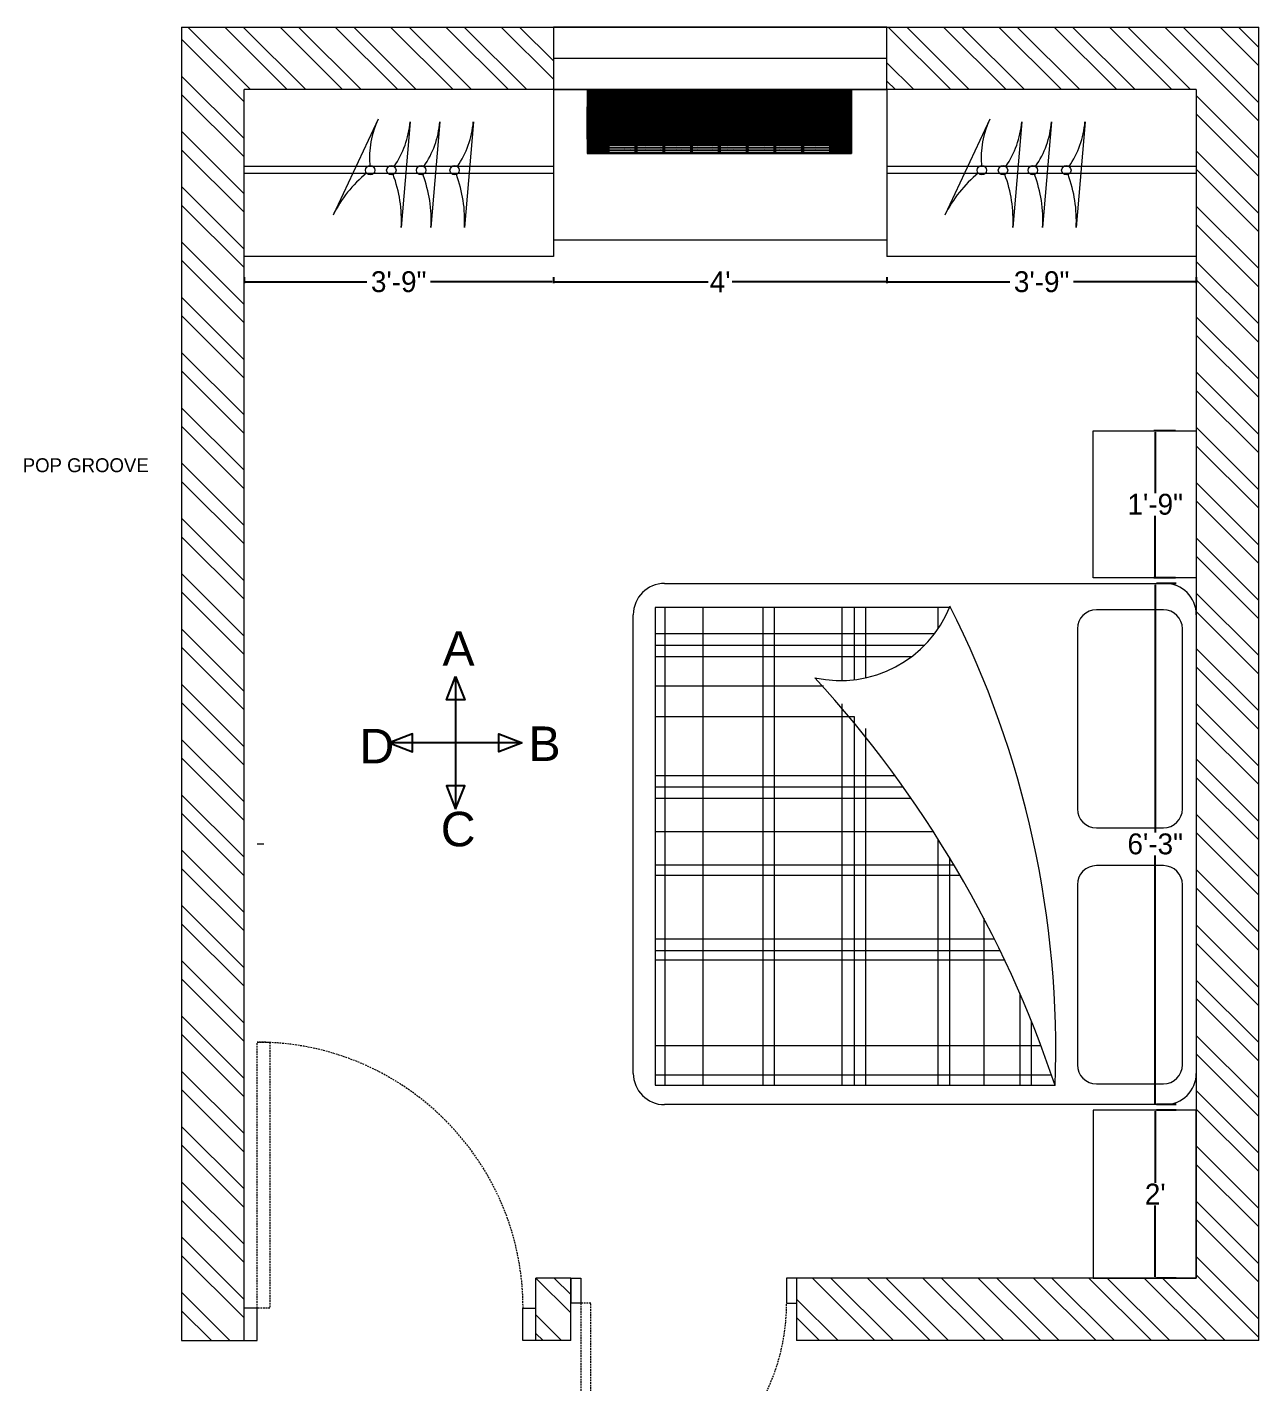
# Model space of a CAD drawing. Header units: inches. Extents: x 15448 to 46480, y -8154 to 0.
# Drawn here: x 22187.5 to 22364.8, y -4779.5 to -4584.4 of the extents above; entities that cross this region are included whole.
import ezdxf

# ---------------------------------------------------------------- set-up
doc = ezdxf.new("R2010")
doc.units = ezdxf.units.IN
doc.header["$MEASUREMENT"] = 0
doc.linetypes.add('DASHED2', pattern=[0.375, 0.25, -0.125])
doc.linetypes.add('HIDDEN', pattern=[0.375, 0.25, -0.125])
for name, color, linetype in [('A-Door-Frame', 1, 'Continuous'), ('A-Door-Swing', 8, 'HIDDEN'), ('Edges', 7, 'Continuous'), ('furni', 253, 'Continuous'), ('IEL-HATCH-002', 7, 'Continuous')]:
    doc.layers.add(name, color=color, linetype=linetype)
doc.layers.add('Furniture', color=251, linetype='Continuous', lineweight=18)
doc.layers.add('ROD', color=7, linetype='Continuous', lineweight=9)
doc.layers.add('PDF9_TEXT', color=7, linetype='Continuous', true_color=0xdadada)
doc.styles.add('b.k', font='verdana.ttf')
doc.styles.add('HEMI', font='stylu.ttf')
doc.styles.add('PDF Arial', font='arial.ttf')
doc.dimstyles.new('STANDARD$0', dxfattribs={"dimscale": 0, "dimtxt": 6, "dimasz": 3, "dimexe": 2, "dimexo": 2, "dimgap": 0, "dimtad": 0, "dimtih": 1, "dimtoh": 1, "dimdec": 1, "dimzin": 0, "dimdsep": 46, "dimlunit": 4, "dimtxsty": 'b.k', "dimcen": 2.5, "dimclrd": 256, "dimclre": 256, "dimclrt": 256, "dimadec": 0, "dimazin": 0, "dimtfac": 1, "dimtdec": 1, "dimtofl": 0, "dimtmove": 2, "dimatfit": 2, "dimfxl": 1, "dimfrac": 2, "dimtolj": 1, "dimtzin": 0, "dimlwd": 9, "dimlwe": 9, "dimarcsym": 0})

# ---------------------------------------------------------------- blocks, each defined once
blk = doc.blocks.new('DRYG')
at = {"layer": 'IEL-HATCH-002', "lineweight": 5, "transparency": 33554687}
h = blk.add_hatch(dxfattribs=at)
h.set_pattern_fill('ANSI31', color=9)
h.paths.add_polyline_path([(8088.69, 1479.56), (8081.6, 1479.56), (8081.6, 1479.53), (8081.6, 1421.69), (8088.69, 1421.69)])
h.paths.add_polyline_path([(8081.6, 1479.53), (8078.02, 1479.53), (8077.83, 1479.53), (8077.83, 1421.72), (8078.02, 1421.72), (8081.6, 1421.72)])
h.paths.add_polyline_path([(8091.83, 1479.56), (8088.69, 1479.56), (8088.69, 1421.69), (8091.83, 1421.69)])
h.paths.add_polyline_path([(8090.14, 1462.64), (8090.51, 1462.64), (8090.51, 1456.86), (8090.14, 1456.86)], flags=16)
h.paths.add_polyline_path([(8090.66, 1462.64), (8091.04, 1462.64), (8091.04, 1456.86), (8090.66, 1456.86)], flags=16)
h.paths.add_polyline_path([(8091.19, 1462.64), (8091.57, 1462.64), (8091.57, 1456.86), (8091.19, 1456.86)], flags=16)
h.paths.add_polyline_path([(8090.14, 1456.55), (8090.51, 1456.55), (8090.51, 1450.78), (8090.14, 1450.78)], flags=16)
h.paths.add_polyline_path([(8090.66, 1456.55), (8091.04, 1456.55), (8091.04, 1450.78), (8090.66, 1450.78)], flags=16)
h.paths.add_polyline_path([(8091.19, 1456.55), (8091.57, 1456.55), (8091.57, 1450.78), (8091.19, 1450.78)], flags=16)
h.paths.add_polyline_path([(8090.14, 1462.95), (8090.14, 1468.72), (8090.51, 1468.72), (8090.51, 1462.95)], flags=16)
h.paths.add_polyline_path([(8090.66, 1462.95), (8090.66, 1468.72), (8091.04, 1468.72), (8091.04, 1462.95)], flags=16)
h.paths.add_polyline_path([(8091.19, 1462.95), (8091.19, 1468.72), (8091.57, 1468.72), (8091.57, 1462.95)], flags=16)
h.paths.add_polyline_path([(8090.14, 1450.47), (8090.51, 1450.47), (8090.51, 1444.69), (8090.14, 1444.69)], flags=16)
h.paths.add_polyline_path([(8090.66, 1450.47), (8091.04, 1450.47), (8091.04, 1444.69), (8090.66, 1444.69)], flags=16)
h.paths.add_polyline_path([(8091.19, 1450.47), (8091.57, 1450.47), (8091.57, 1444.69), (8091.19, 1444.69)], flags=16)
h.paths.add_polyline_path([(8090.14, 1469.03), (8090.14, 1474.81), (8090.51, 1474.81), (8090.51, 1469.03)], flags=16)
h.paths.add_polyline_path([(8090.66, 1469.03), (8090.66, 1474.81), (8091.04, 1474.81), (8091.04, 1469.03)], flags=16)
h.paths.add_polyline_path([(8091.19, 1469.03), (8091.19, 1474.81), (8091.57, 1474.81), (8091.57, 1469.03)], flags=16)
h.paths.add_polyline_path([(8090.14, 1444.38), (8090.51, 1444.38), (8090.51, 1438.61), (8090.14, 1438.61)], flags=16)
h.paths.add_polyline_path([(8090.66, 1444.38), (8091.04, 1444.38), (8091.04, 1438.61), (8090.66, 1438.61)], flags=16)
h.paths.add_polyline_path([(8091.19, 1444.38), (8091.57, 1444.38), (8091.57, 1438.61), (8091.19, 1438.61)], flags=16)
h.paths.add_polyline_path([(8090.14, 1438.3), (8090.51, 1438.3), (8090.51, 1432.53), (8090.14, 1432.53)], flags=16)
h.paths.add_polyline_path([(8090.66, 1438.3), (8091.04, 1438.3), (8091.04, 1432.53), (8090.66, 1432.53)], flags=16)
h.paths.add_polyline_path([(8091.19, 1438.3), (8091.57, 1438.3), (8091.57, 1432.53), (8091.19, 1432.53)], flags=16)
h.paths.add_polyline_path([(8090.14, 1432.21), (8090.51, 1432.21), (8090.51, 1426.44), (8090.14, 1426.44)], flags=16)
h.paths.add_polyline_path([(8090.66, 1432.21), (8091.04, 1432.21), (8091.04, 1426.44), (8090.66, 1426.44)], flags=16)
h.paths.add_polyline_path([(8091.19, 1432.21), (8091.57, 1432.21), (8091.57, 1426.44), (8091.19, 1426.44)], flags=16)
at = {"layer": 'Edges', "color": 18, "lineweight": 5, "true_color": 0x000000}
for p, q in [((8077.83, 1479.53), (8077.83, 1479.56)), ((8077.83, 1479.56), (8078.02, 1479.56)), ((8077.83, 1479.53), (8077.83, 1421.72)), ((8077.83, 1479.53), (8078.02, 1479.53)), ((8078.02, 1479.56), (8078.02, 1479.53)), ((8078.02, 1479.56), (8081.6, 1479.56)), ((8078.02, 1479.53), (8081.6, 1479.53)), ((8088.69, 1479.56), (8081.6, 1479.56)), ((8081.6, 1479.56), (8081.6, 1479.53)), ((8081.6, 1479.53), (8081.6, 1421.72)), ((8088.69, 1479.56), (8091.83, 1479.56)), ((8088.69, 1421.69), (8088.69, 1479.56)), ((8091.83, 1479.56), (8091.83, 1421.69)), ((8090.14, 1474.81), (8090.51, 1474.81)), ((8090.14, 1469.03), (8090.14, 1474.81)), ((8090.51, 1474.81), (8090.51, 1469.03)), ((8090.66, 1474.81), (8091.04, 1474.81)), ((8090.66, 1469.03), (8090.66, 1474.81)), ((8091.04, 1474.81), (8091.04, 1469.03)), ((8091.19, 1474.81), (8091.57, 1474.81)), ((8091.19, 1469.03), (8091.19, 1474.81)), ((8091.57, 1474.81), (8091.57, 1469.03)), ((8090.51, 1469.03), (8090.14, 1469.03)), ((8090.14, 1468.72), (8090.51, 1468.72)), ((8090.14, 1462.95), (8090.14, 1468.72)), ((8090.51, 1468.72), (8090.51, 1462.95)), ((8091.04, 1469.03), (8090.66, 1469.03)), ((8090.66, 1468.72), (8091.04, 1468.72)), ((8090.66, 1462.95), (8090.66, 1468.72)), ((8091.04, 1468.72), (8091.04, 1462.95)), ((8091.57, 1469.03), (8091.19, 1469.03)), ((8091.19, 1468.72), (8091.57, 1468.72)), ((8091.19, 1462.95), (8091.19, 1468.72)), ((8091.57, 1468.72), (8091.57, 1462.95)), ((8090.51, 1462.95), (8090.14, 1462.95)), ((8090.14, 1462.64), (8090.51, 1462.64)), ((8090.14, 1456.86), (8090.14, 1462.64)), ((8090.51, 1462.64), (8090.51, 1456.86)), ((8091.04, 1462.95), (8090.66, 1462.95)), ((8090.66, 1462.64), (8091.04, 1462.64)), ((8090.66, 1456.86), (8090.66, 1462.64)), ((8091.04, 1462.64), (8091.04, 1456.86)), ((8091.57, 1462.95), (8091.19, 1462.95)), ((8091.19, 1462.64), (8091.57, 1462.64)), ((8091.19, 1456.86), (8091.19, 1462.64)), ((8091.57, 1462.64), (8091.57, 1456.86)), ((8090.51, 1456.86), (8090.14, 1456.86)), ((8090.14, 1456.55), (8090.51, 1456.55)), ((8090.14, 1450.78), (8090.14, 1456.55)), ((8090.51, 1456.55), (8090.51, 1450.78)), ((8091.04, 1456.86), (8090.66, 1456.86)), ((8090.66, 1456.55), (8091.04, 1456.55)), ((8090.66, 1450.78), (8090.66, 1456.55)), ((8091.04, 1456.55), (8091.04, 1450.78)), ((8091.57, 1456.86), (8091.19, 1456.86)), ((8091.19, 1456.55), (8091.57, 1456.55)), ((8091.19, 1450.78), (8091.19, 1456.55)), ((8091.57, 1456.55), (8091.57, 1450.78)), ((8090.51, 1450.78), (8090.14, 1450.78)), ((8090.14, 1450.47), (8090.51, 1450.47)), ((8090.14, 1444.69), (8090.14, 1450.47)), ((8090.51, 1450.47), (8090.51, 1444.69)), ((8091.04, 1450.78), (8090.66, 1450.78)), ((8090.66, 1450.47), (8091.04, 1450.47)), ((8090.66, 1444.69), (8090.66, 1450.47)), ((8091.04, 1450.47), (8091.04, 1444.69)), ((8091.57, 1450.78), (8091.19, 1450.78)), ((8091.19, 1450.47), (8091.57, 1450.47)), ((8091.19, 1444.69), (8091.19, 1450.47)), ((8091.57, 1450.47), (8091.57, 1444.69)), ((8090.51, 1444.69), (8090.14, 1444.69)), ((8090.14, 1444.38), (8090.51, 1444.38)), ((8090.14, 1438.61), (8090.14, 1444.38)), ((8090.51, 1444.38), (8090.51, 1438.61)), ((8091.04, 1444.69), (8090.66, 1444.69)), ((8090.66, 1444.38), (8091.04, 1444.38)), ((8090.66, 1438.61), (8090.66, 1444.38)), ((8091.04, 1444.38), (8091.04, 1438.61)), ((8091.57, 1444.69), (8091.19, 1444.69)), ((8091.19, 1444.38), (8091.57, 1444.38)), ((8091.19, 1438.61), (8091.19, 1444.38)), ((8091.57, 1444.38), (8091.57, 1438.61)), ((8090.51, 1438.61), (8090.14, 1438.61)), ((8090.14, 1438.3), (8090.51, 1438.3)), ((8090.14, 1432.53), (8090.14, 1438.3)), ((8090.51, 1438.3), (8090.51, 1432.53)), ((8091.04, 1438.61), (8090.66, 1438.61)), ((8090.66, 1438.3), (8091.04, 1438.3)), ((8090.66, 1432.53), (8090.66, 1438.3)), ((8091.04, 1438.3), (8091.04, 1432.53)), ((8091.57, 1438.61), (8091.19, 1438.61)), ((8091.19, 1438.3), (8091.57, 1438.3)), ((8091.19, 1432.53), (8091.19, 1438.3)), ((8091.57, 1438.3), (8091.57, 1432.53)), ((8090.51, 1432.53), (8090.14, 1432.53)), ((8090.14, 1432.21), (8090.51, 1432.21)), ((8090.14, 1426.44), (8090.14, 1432.21)), ((8090.51, 1432.21), (8090.51, 1426.44)), ((8091.04, 1432.53), (8090.66, 1432.53)), ((8090.66, 1432.21), (8091.04, 1432.21)), ((8090.66, 1426.44), (8090.66, 1432.21)), ((8091.04, 1432.21), (8091.04, 1426.44)), ((8091.57, 1432.53), (8091.19, 1432.53)), ((8091.19, 1432.21), (8091.57, 1432.21)), ((8091.19, 1426.44), (8091.19, 1432.21)), ((8091.57, 1432.21), (8091.57, 1426.44)), ((8090.51, 1426.44), (8090.14, 1426.44)), ((8091.04, 1426.44), (8090.66, 1426.44)), ((8091.57, 1426.44), (8091.19, 1426.44)), ((8077.83, 1421.69), (8077.83, 1421.72)), ((8077.83, 1421.72), (8078.02, 1421.72)), ((8078.02, 1421.69), (8077.83, 1421.69)), ((8078.02, 1421.72), (8078.02, 1421.69)), ((8081.6, 1421.72), (8078.02, 1421.72)), ((8078.02, 1421.69), (8081.6, 1421.69)), ((8081.6, 1421.72), (8081.6, 1421.69)), ((8088.69, 1421.69), (8081.6, 1421.69)), ((8088.69, 1421.69), (8091.83, 1421.69))]:
    blk.add_line(p, q, dxfattribs=at)
at = {"layer": 'furni', "color": 18, "lineweight": 5, "true_color": 0x000000}
blk.add_line((8077.83, 1421.69), (8091.83, 1421.69), dxfattribs=at)
blk = doc.blocks.new('*D684')
at = {"color": 254, "lineweight": -2, "transparency": 16777216}
for p, q in [((22218.75, -4620.41), (22218.75, -4621.24)), ((22263.25, -4620.41), (22263.25, -4621.24))]:
    blk.add_line(p, q, dxfattribs=at)
at = {"color": 5, "lineweight": -2, "transparency": 16777216}
for p, q in [((22218.93, -4621.06), (22236.42, -4621.06)), ((22263.07, -4621.06), (22245.58, -4621.06))]:
    blk.add_line(p, q, dxfattribs=at)
at = {"color": 5, "transparency": 16777216}
for points in [[(22218.93, -4621.03), (22218.93, -4621.09), (22218.75, -4621.06)], [(22263.07, -4621.03), (22263.07, -4621.09), (22263.25, -4621.06)]]:
    blk.add_solid(points, dxfattribs=at)
at = {"layer": 'Defpoints', "color": 0, "transparency": 16777216}
for p in [(22218.75, -4617.41), (22263.25, -4617.41), (22263.25, -4621.06)]:
    blk.add_point(p, dxfattribs=at)
at = {"color": 5, "lineweight": 5, "transparency": 16777216, "insert": (22241, -4621.06), "char_height": 3, "attachment_point": 5, "style": 'HEMI'}
blk.add_mtext('\\A1;3\'-9"', dxfattribs=at)
blk = doc.blocks.new('*D685')
at = {"color": 254, "lineweight": -2, "transparency": 16777216}
for p, q in [((22263.25, -4620.41), (22263.25, -4621.24)), ((22311.25, -4620.41), (22311.25, -4621.24))]:
    blk.add_line(p, q, dxfattribs=at)
at = {"color": 5, "lineweight": -2, "transparency": 16777216}
for p, q in [((22263.43, -4621.06), (22285.54, -4621.06)), ((22311.07, -4621.06), (22288.97, -4621.06))]:
    blk.add_line(p, q, dxfattribs=at)
at = {"color": 5, "transparency": 16777216}
for points in [[(22263.43, -4621.03), (22263.43, -4621.09), (22263.25, -4621.06)], [(22311.07, -4621.03), (22311.07, -4621.09), (22311.25, -4621.06)]]:
    blk.add_solid(points, dxfattribs=at)
at = {"layer": 'Defpoints', "color": 0, "transparency": 16777216}
for p in [(22263.25, -4617.41), (22311.25, -4617.41), (22311.25, -4621.06)]:
    blk.add_point(p, dxfattribs=at)
at = {"color": 5, "lineweight": 5, "transparency": 16777216, "insert": (22287.25, -4621.06), "char_height": 3, "attachment_point": 5, "style": 'HEMI'}
blk.add_mtext("\\A1;4'", dxfattribs=at)
blk = doc.blocks.new('*D686')
at = {"color": 254, "lineweight": -2, "transparency": 16777216}
for p, q in [((22311.25, -4620.41), (22311.25, -4621.24)), ((22355.75, -4620.41), (22355.75, -4621.24))]:
    blk.add_line(p, q, dxfattribs=at)
at = {"color": 5, "lineweight": -2, "transparency": 16777216}
for p, q in [((22311.43, -4621.06), (22328.92, -4621.06)), ((22355.57, -4621.06), (22338.08, -4621.06))]:
    blk.add_line(p, q, dxfattribs=at)
at = {"color": 5, "transparency": 16777216}
for points in [[(22311.43, -4621.03), (22311.43, -4621.09), (22311.25, -4621.06)], [(22355.57, -4621.03), (22355.57, -4621.09), (22355.75, -4621.06)]]:
    blk.add_solid(points, dxfattribs=at)
at = {"layer": 'Defpoints', "color": 0, "transparency": 16777216}
for p in [(22311.25, -4617.41), (22355.75, -4617.41), (22355.75, -4621.06)]:
    blk.add_point(p, dxfattribs=at)
at = {"color": 5, "lineweight": 5, "transparency": 16777216, "insert": (22333.5, -4621.06), "char_height": 3, "attachment_point": 5, "style": 'HEMI'}
blk.add_mtext('\\A1;3\'-9"', dxfattribs=at)
blk = doc.blocks.new('*D687')
at = {"color": 254, "lineweight": -2, "transparency": 16777216}
for p, q in [((22352.75, -4642.51), (22349.66, -4642.51)), ((22352.75, -4663.68), (22349.66, -4663.68))]:
    blk.add_line(p, q, dxfattribs=at)
at = {"color": 5, "lineweight": -2, "transparency": 16777216}
for p, q in [((22349.84, -4642.69), (22349.84, -4651.45)), ((22349.84, -4663.5), (22349.84, -4654.73))]:
    blk.add_line(p, q, dxfattribs=at)
at = {"color": 5, "transparency": 16777216}
for points in [[(22349.81, -4642.69), (22349.87, -4642.69), (22349.84, -4642.51)], [(22349.81, -4663.5), (22349.87, -4663.5), (22349.84, -4663.68)]]:
    blk.add_solid(points, dxfattribs=at)
at = {"layer": 'Defpoints', "color": 0, "transparency": 16777216}
for p in [(22355.75, -4642.51), (22349.84, -4663.68), (22355.75, -4663.68)]:
    blk.add_point(p, dxfattribs=at)
at = {"color": 5, "lineweight": 5, "transparency": 16777216, "insert": (22349.84, -4653.09), "char_height": 3, "attachment_point": 5, "style": 'HEMI'}
blk.add_mtext('\\A1;1\'-9"', dxfattribs=at)
blk = doc.blocks.new('*D688')
at = {"color": 254, "lineweight": -2, "transparency": 16777216}
for p, q in [((22352.84, -4664.46), (22350.02, -4664.46)), ((22352.84, -4739.46), (22350.02, -4739.46))]:
    blk.add_line(p, q, dxfattribs=at)
at = {"color": 5, "lineweight": -2, "transparency": 16777216}
for p, q in [((22349.84, -4664.64), (22349.84, -4700.31)), ((22349.84, -4739.28), (22349.84, -4703.61))]:
    blk.add_line(p, q, dxfattribs=at)
at = {"color": 5, "transparency": 16777216}
for points in [[(22349.81, -4664.64), (22349.87, -4664.64), (22349.84, -4664.46)], [(22349.81, -4739.28), (22349.87, -4739.28), (22349.84, -4739.46)]]:
    blk.add_solid(points, dxfattribs=at)
at = {"layer": 'Defpoints', "color": 0, "transparency": 16777216}
for p in [(22349.84, -4664.46), (22349.84, -4739.46), (22349.84, -4739.46)]:
    blk.add_point(p, dxfattribs=at)
at = {"color": 5, "lineweight": 5, "transparency": 16777216, "insert": (22349.84, -4701.96), "char_height": 3, "attachment_point": 5, "style": 'HEMI'}
blk.add_mtext('\\A1;6\'-3"', dxfattribs=at)
blk = doc.blocks.new('*D689')
at = {"color": 5, "lineweight": -2, "transparency": 16777216}
for p, q in [((22349.84, -4740.42), (22349.84, -4750.71)), ((22349.84, -4764.23), (22349.84, -4753.95))]:
    blk.add_line(p, q, dxfattribs=at)
at = {"color": 254, "lineweight": -2, "transparency": 16777216}
for p, q in [((22352.84, -4740.24), (22350.02, -4740.24)), ((22352.84, -4764.41), (22350.02, -4764.41))]:
    blk.add_line(p, q, dxfattribs=at)
at = {"color": 5, "transparency": 16777216}
for points in [[(22349.81, -4740.42), (22349.87, -4740.42), (22349.84, -4740.24)], [(22349.81, -4764.23), (22349.87, -4764.23), (22349.84, -4764.41)]]:
    blk.add_solid(points, dxfattribs=at)
at = {"layer": 'Defpoints', "color": 0, "transparency": 16777216}
for p in [(22349.84, -4740.24), (22349.84, -4764.41), (22349.84, -4764.41)]:
    blk.add_point(p, dxfattribs=at)
at = {"color": 5, "lineweight": 5, "transparency": 16777216, "insert": (22349.84, -4752.33), "char_height": 3, "attachment_point": 5, "style": 'HEMI'}
blk.add_mtext("\\A1;2'", dxfattribs=at)
blk = doc.blocks.new('RGE')
for p, q in [((13927.49, 4640.67), (13927.49, 4613.06)), ((13941.3, 4626.86), (13913.68, 4626.86))]:
    blk.add_line(p, q)
for points in [[(13927.49, 4640.67), (13929.37, 4635.81), (13927.49, 4635.81), (13925.61, 4635.81)], [(13913.68, 4626.86), (13918.54, 4624.98), (13918.54, 4626.86), (13918.54, 4628.74)], [(13941.3, 4626.86), (13936.44, 4624.98), (13936.44, 4626.86), (13936.44, 4628.74)], [(13927.49, 4613.06), (13929.37, 4617.92), (13927.49, 4617.92), (13925.61, 4617.92)]]:
    blk.add_lwpolyline(points, close=True)
at = {"layer": 'PDF9_TEXT', "color": 240, "true_color": 0xe90039, "char_height": 7.1792, "attachment_point": 7, "style": 'PDF Arial'}
for s, insert in [('{\\C256;\\c0;A}', (13924.75, 4642.89)), ('{\\C256;\\c0;D}', (13907.48, 4622.58)), ('{\\C256;\\c0;B}', (13942.63, 4623.07)), ('{\\C256;\\c0;C}', (13924.39, 4605.21))]:
    blk.add_mtext(s, dxfattribs=dict(at, insert=insert))

msp = doc.modelspace()

# ---------------------------------------------------------------- hatches: boundary and pattern name
at = {"layer": 'IEL-HATCH-002', "lineweight": 5, "transparency": 33554687}
h = msp.add_hatch(dxfattribs=at)
h.set_pattern_fill('ANSI32', color=1, scale=15, angle=90)
h.set_pattern_definition([(135, (5787.188, -1527.907), (-3.9774756, -3.9774756), []), (135, (5787.188, -1525.2553), (-3.9774756, -3.9774756), [])])
h.paths.add_polyline_path([(22209.75, -4584.41), (22209.75, -4764.41), (22209.75, -4773.41), (22218.75, -4773.41), (22218.75, -4593.41), (22263.25, -4593.41), (22263.25, -4584.41)])
h.paths.add_polyline_path([(22311.25, -4584.41), (22311.25, -4593.41), (22313.09, -4593.41), (22313.11, -4593.41), (22355.75, -4593.41), (22355.75, -4764.41), (22298.25, -4764.41), (22298.25, -4768.02), (22298.25, -4773.41), (22364.75, -4773.41), (22364.75, -4593.41), (22364.75, -4584.41), (22355.75, -4584.41)])
h.paths.add_polyline_path([(22260.75, -4764.41), (22260.75, -4773.41), (22265.75, -4773.41), (22265.75, -4764.41)])

# ---------------------------------------------------------------- linework, layer by layer
at = {"lineweight": 5}
for p, q in [((22209.75, -4584.41), (22364.75, -4584.41)), ((22364.75, -4773.41), (22364.75, -4584.41)), ((22340.9, -4663.68), (22340.9, -4642.51)), ((22340.9, -4642.51), (22355.75, -4642.51)), ((22279.25, -4664.46), (22351.25, -4664.46)), ((22355.75, -4663.68), (22340.9, -4663.68)), ((22320.42, -4667.93), (22277.92, -4667.93)), ((22277.92, -4667.93), (22277.92, -4736.67)), ((22279.29, -4667.93), (22279.29, -4736.67)), ((22284.76, -4667.93), (22284.76, -4736.67)), ((22293.39, -4667.93), (22293.39, -4736.67)), ((22295.03, -4667.93), (22295.03, -4736.67)), ((22304.75, -4667.93), (22304.75, -4678.44)), ((22306.53, -4667.93), (22306.53, -4678.32)), ((22308.18, -4667.93), (22308.18, -4678.04)), ((22318.58, -4667.93), (22318.58, -4670.99)), ((22320.23, -4667.93), (22320.23, -4667.95)), ((22351.02, -4668.25), (22341.38, -4668.25)), ((22274.75, -4734.96), (22274.75, -4668.96)), ((22277.92, -4671.69), (22318.08, -4671.69)), ((22338.64, -4670.99), (22338.64, -4696.9)), ((22353.76, -4696.9), (22353.76, -4670.99)), ((22277.92, -4673.33), (22316.67, -4673.33)), ((22277.92, -4674.98), (22314.8, -4674.98)), ((22277.92, -4679.22), (22302.13, -4679.22)), ((22304.75, -4681.78), (22304.75, -4736.67)), ((22277.92, -4683.6), (22306.54, -4683.6)), ((22306.53, -4683.59), (22306.53, -4736.67)), ((22308.18, -4685.33), (22308.18, -4736.67)), ((22277.92, -4692.08), (22312.37, -4692.08)), ((22277.92, -4693.73), (22313.56, -4693.73)), ((22277.92, -4695.37), (22314.71, -4695.37)), ((22341.38, -4699.64), (22351.02, -4699.64)), ((22277.92, -4700.16), (22317.91, -4700.16)), ((22318.58, -4701.22), (22318.58, -4736.67)), ((22277.92, -4704.95), (22320.87, -4704.95)), ((22320.23, -4703.88), (22320.23, -4736.67)), ((22351.02, -4705.07), (22341.38, -4705.07)), ((22277.92, -4706.45), (22321.76, -4706.45)), ((22338.64, -4707.81), (22338.64, -4733.73)), ((22353.76, -4733.73), (22353.76, -4707.81)), ((22325.16, -4712.61), (22325.16, -4736.67)), ((22277.92, -4715.62), (22326.7, -4715.62)), ((22277.92, -4717.27), (22327.51, -4717.27)), ((22277.92, -4718.64), (22328.16, -4718.64)), ((22330.36, -4723.48), (22330.36, -4736.67)), ((22332, -4727.41), (22332, -4736.67)), ((22277.92, -4730.93), (22333.38, -4730.93)), ((22277.92, -4735.17), (22334.91, -4735.17)), ((22277.92, -4736.67), (22335.45, -4736.67)), ((22341.38, -4736.46), (22351.02, -4736.46)), ((22351.25, -4739.46), (22279.25, -4739.46)), ((22355.75, -4740.24), (22340.9, -4740.24)), ((22340.9, -4740.24), (22340.9, -4764.41))]:
    msp.add_line(p, q, dxfattribs=at)
at = {"color": 0, "lineweight": 5}
for p, q in [((22218.75, -4773.41), (22218.75, -4593.41)), ((22265.75, -4773.41), (22260.75, -4773.41))]:
    msp.add_line(p, q, dxfattribs=at)
at = {"color": 9, "lineweight": 5, "true_color": 0xc7c8ca}
for p, q in [((22263.25, -4593.41), (22263.25, -4617.41)), ((22311.25, -4593.41), (22311.25, -4617.41)), ((22218.75, -4604.41), (22263.25, -4604.41)), ((22218.75, -4605.41), (22263.25, -4605.41)), ((22311.25, -4604.41), (22355.75, -4604.41)), ((22311.25, -4605.41), (22355.75, -4605.41)), ((22311.25, -4615.05), (22263.25, -4615.05)), ((22355.75, -4642.51), (22355.75, -4663.68)), ((22355.75, -4668.96), (22355.75, -4734.96)), ((22221.62, -4701.96), (22220.62, -4701.96)), ((22355.75, -4764.41), (22355.75, -4740.24)), ((22340.9, -4764.41), (22355.75, -4764.41))]:
    msp.add_line(p, q, dxfattribs=at)
at = {"lineweight": 5}
for centre, radius, start, end in [((22279.25, -4668.96), 4.5, 90, 180), ((22351.25, -4668.96), 4.5, 0, 90), ((22304.52, -4661.43), 17.01, 257.6444, 338.2127), ((22194.23, -4731.54), 141.3, 357.9004, 26.8404), ((22341.38, -4670.99), 2.74, 90, 180), ((22351.02, -4670.99), 2.74, 360, 90), ((22179.94, -4788.8), 163.99, 18.517, 42.4831), ((22341.38, -4696.9), 2.74, 180, 270), ((22351.02, -4696.9), 2.74, 270, 0), ((22341.38, -4707.81), 2.74, 90, 180), ((22351.02, -4707.81), 2.74, 360, 90), ((22341.38, -4733.73), 2.74, 180, 270), ((22351.02, -4733.73), 2.74, 270, 0), ((22279.25, -4734.96), 4.5, 180, 270), ((22351.25, -4734.96), 4.5, 270, 0)]:
    msp.add_arc(centre, radius, start, end, dxfattribs=at)
at = {"layer": 'A-Door-Frame', "lineweight": 5}
for p, q in [((22265.75, -4764.41), (22265.75, -4768.02)), ((22298.25, -4764.41), (22298.25, -4768.02)), ((22218.75, -4773.41), (22218.75, -4768.74)), ((22260.75, -4773.41), (22260.75, -4768.74))]:
    msp.add_line(p, q, dxfattribs=at)
for points in [[(22265.75, -4764.41), (22267.2, -4764.41), (22267.2, -4768.02), (22265.75, -4768.02)], [(22298.25, -4764.41), (22296.81, -4764.41), (22296.81, -4768.02), (22298.25, -4768.02)], [(22218.75, -4773.41), (22220.62, -4773.41), (22220.62, -4768.74), (22218.75, -4768.74)], [(22260.75, -4773.41), (22258.88, -4773.41), (22258.88, -4768.74), (22260.75, -4768.74)]]:
    msp.add_lwpolyline(points, dxfattribs=at)
at = {"layer": 'A-Door-Swing', "linetype": 'DASHED2', "lineweight": 5}
for points in [[(22220.62, -4768.74), (22220.62, -4730.48), (22222.48, -4730.48), (22222.48, -4768.74)], [(22267.2, -4768.02), (22267.2, -4797.63), (22268.64, -4797.63), (22268.64, -4768.02)]]:
    msp.add_lwpolyline(points, close=True, dxfattribs=at)
for centre, radius, start, end in [((22220.62, -4768.74), 38.27, 0, 90), ((22267.2, -4768.02), 29.61, 270, 0)]:
    msp.add_arc(centre, radius, start, end, dxfattribs=at)
at = {"layer": 'Furniture', "color": 133, "lineweight": 5, "true_color": 0x84cdcc}
for p, q in [((22238.05, -4597.64), (22231.56, -4611.45)), ((22242.64, -4598.06), (22241.35, -4613.26)), ((22246.92, -4598.06), (22245.63, -4613.26)), ((22251.74, -4598.06), (22250.46, -4613.26)), ((22326.05, -4597.64), (22319.56, -4611.45)), ((22330.64, -4598.06), (22329.35, -4613.26)), ((22334.92, -4598.06), (22333.63, -4613.26)), ((22339.74, -4598.06), (22338.46, -4613.26))]:
    msp.add_line(p, q, dxfattribs=at)
for centre in [(22236.91, -4605.01), (22239.94, -4605.01), (22244.23, -4605.01), (22249.05, -4605.01), (22324.91, -4605.01), (22327.94, -4605.01), (22332.23, -4605.01), (22337.05, -4605.01)]:
    msp.add_circle(centre, 0.673, dxfattribs=at)
for centre, radius, start, end in [((22249.99, -4603.27), 13.19, 154.7514, 184.6513), ((22229.49, -4596.96), 13.19, 325.3487, 355.2486), ((22233.77, -4596.96), 13.19, 325.3487, 355.2486), ((22238.59, -4596.96), 13.19, 325.3487, 355.2486), ((22337.99, -4603.27), 13.19, 154.7514, 184.6513), ((22317.49, -4596.96), 13.19, 325.3487, 355.2486), ((22321.77, -4596.96), 13.19, 325.3487, 355.2486), ((22326.59, -4596.96), 13.19, 325.3487, 355.2486), ((22248.2, -4619.81), 18.62, 129.3984, 153.3097), ((22222.77, -4612.18), 18.62, 356.6903, 20.6016), ((22227.05, -4612.18), 18.62, 356.6903, 20.6016), ((22231.87, -4612.18), 18.62, 356.6903, 20.6016), ((22336.2, -4619.81), 18.62, 129.3984, 153.3097), ((22310.77, -4612.18), 18.62, 356.6903, 20.6016), ((22315.05, -4612.18), 18.62, 356.6903, 20.6016), ((22319.87, -4612.18), 18.62, 356.6903, 20.6016)]:
    msp.add_arc(centre, radius, start, end, dxfattribs=at)
at = {"layer": 'ROD', "color": 0, "lineweight": 5}
for p, q in [((22209.75, -4584.41), (22209.75, -4764.41)), ((22355.75, -4584.41), (22364.75, -4584.41)), ((22355.75, -4593.41), (22218.75, -4593.41)), ((22355.75, -4593.41), (22355.75, -4764.41)), ((22209.75, -4764.41), (22209.75, -4773.41)), ((22260.75, -4773.41), (22260.75, -4764.41)), ((22265.75, -4773.41), (22265.75, -4764.41)), ((22265.75, -4773.41), (22265.75, -4764.41)), ((22355.75, -4764.41), (22298.25, -4764.41)), ((22209.75, -4773.41), (22218.75, -4773.41)), ((22364.75, -4773.41), (22298.25, -4773.41))]:
    msp.add_line(p, q, dxfattribs=at)
at = {"layer": 'ROD', "color": 5, "lineweight": 5}
for p, q in [((22263.25, -4584.41), (22263.25, -4593.41)), ((22311.25, -4584.41), (22263.25, -4584.41)), ((22311.25, -4593.41), (22311.25, -4584.41)), ((22311.25, -4588.91), (22263.25, -4588.91))]:
    msp.add_line(p, q, dxfattribs=at)
at = {"layer": 'ROD', "color": 9, "lineweight": 5, "true_color": 0xc7c8ca}
for p, q in [((22263.25, -4593.41), (22311.25, -4593.41)), ((22263.25, -4617.41), (22218.75, -4617.41)), ((22355.75, -4617.41), (22311.25, -4617.41)), ((22260.75, -4773.41), (22260.75, -4764.41))]:
    msp.add_line(p, q, dxfattribs=at)
at = {"layer": 'ROD', "color": 18, "lineweight": 5, "true_color": 0x000000}
msp.add_line((22265.75, -4764.41), (22260.75, -4764.41), dxfattribs=at)
at = {"layer": 'ROD', "color": 7, "lineweight": 5}
msp.add_line((22298.25, -4764.41), (22298.25, -4773.41), dxfattribs=at)

# ---------------------------------------------------------------- block references
at = {"lineweight": 5, "xscale": 0.6916268008371703, "yscale": 0.6916268008371703, "zscale": 0.6916268008371703}
msp.add_blockref('RGE', (12616.57, -7887.45), dxfattribs=at)
at = {"layer": 'furni', "color": 18, "lineweight": 5, "true_color": 0x000000, "xscale": -0.6569976136052628, "yscale": 0.6569976136052628, "zscale": 0.6569976136052628, "rotation": 90}
msp.add_blockref('DRYG', (23240.19, 713.73), dxfattribs=at)

# ---------------------------------------------------------------- texts
at = {"color": 152, "lineweight": 5, "true_color": 0x2776bb, "insert": (22205.04, -4646.45), "char_height": 2, "width": 31.8144, "attachment_point": 3, "rotation": 0.0094, "style": 'HEMI'}
msp.add_mtext('8MM POP GROOVE', dxfattribs=at)

# ---------------------------------------------------------------- dimensions: what is measured, and where the dimension line sits
at = {"lineweight": 5}
for base, p1, p2, picture, middle in [((22263.25153181, -4621.06221047), (22218.75153181, -4617.4108826), (22263.25153181, -4617.4108826), '*D684', (22241.00153181, -4621.06221047)), ((22311.25, -4621.06), (22263.25, -4617.41), (22311.25, -4617.41), '*D685', (22287.25, -4621.06)), ((22355.75153181, -4621.06221047), (22311.25153181, -4617.4108826), (22355.75153181, -4617.4108826), '*D686', (22333.50153181, -4621.06221047))]:
    dim = msp.add_linear_dim(base=base, p1=p1, p2=p2, dimstyle='STANDARD$0', override={"dimscale": 1, "dimtxt": 3, "dimasz": 0.18, "dimexe": 0.18, "dimexo": 3, "dimgap": 0.09, "dimdec": 0, "dimtxsty": 'HEMI', "dimcen": 0.09, "dimclrd": 5, "dimclre": 254, "dimclrt": 5, "dimtdec": 0, "dimtmove": 1, "dimatfit": 3, "dimfxl": 0.03937, "dimfrac": 0, "dimlwd": 65534, "dimlwe": 65534, "dimarcsym": 1}, dxfattribs=at)
    dim.commit()
    dim.dimension.update_dxf_attribs({"geometry": picture, "text_midpoint": middle})
for base, p1, p2, picture, middle in [((22349.84, -4663.68), (22355.75, -4642.51), (22355.75, -4663.68), '*D687', (22349.84, -4653.09)), ((22349.84, -4739.46), (22349.84, -4664.46), (22349.84, -4739.46), '*D688', (22349.84, -4701.96)), ((22349.84, -4764.41), (22349.84, -4740.24), (22349.84, -4764.41), '*D689', (22349.84, -4752.33))]:
    dim = msp.add_linear_dim(base=base, p1=p1, p2=p2, angle=90, dimstyle='STANDARD$0', override={"dimscale": 1, "dimtxt": 3, "dimasz": 0.18, "dimexe": 0.18, "dimexo": 3, "dimgap": 0.09, "dimdec": 0, "dimtxsty": 'HEMI', "dimcen": 0.09, "dimclrd": 5, "dimclre": 254, "dimclrt": 5, "dimtdec": 0, "dimtmove": 1, "dimatfit": 3, "dimfxl": 0.03937, "dimfrac": 0, "dimlwd": 65534, "dimlwe": 65534, "dimarcsym": 1}, dxfattribs=at)
    dim.commit()
    dim.dimension.update_dxf_attribs({"geometry": picture, "text_midpoint": middle})

doc.saveas('drawing.dxf')
